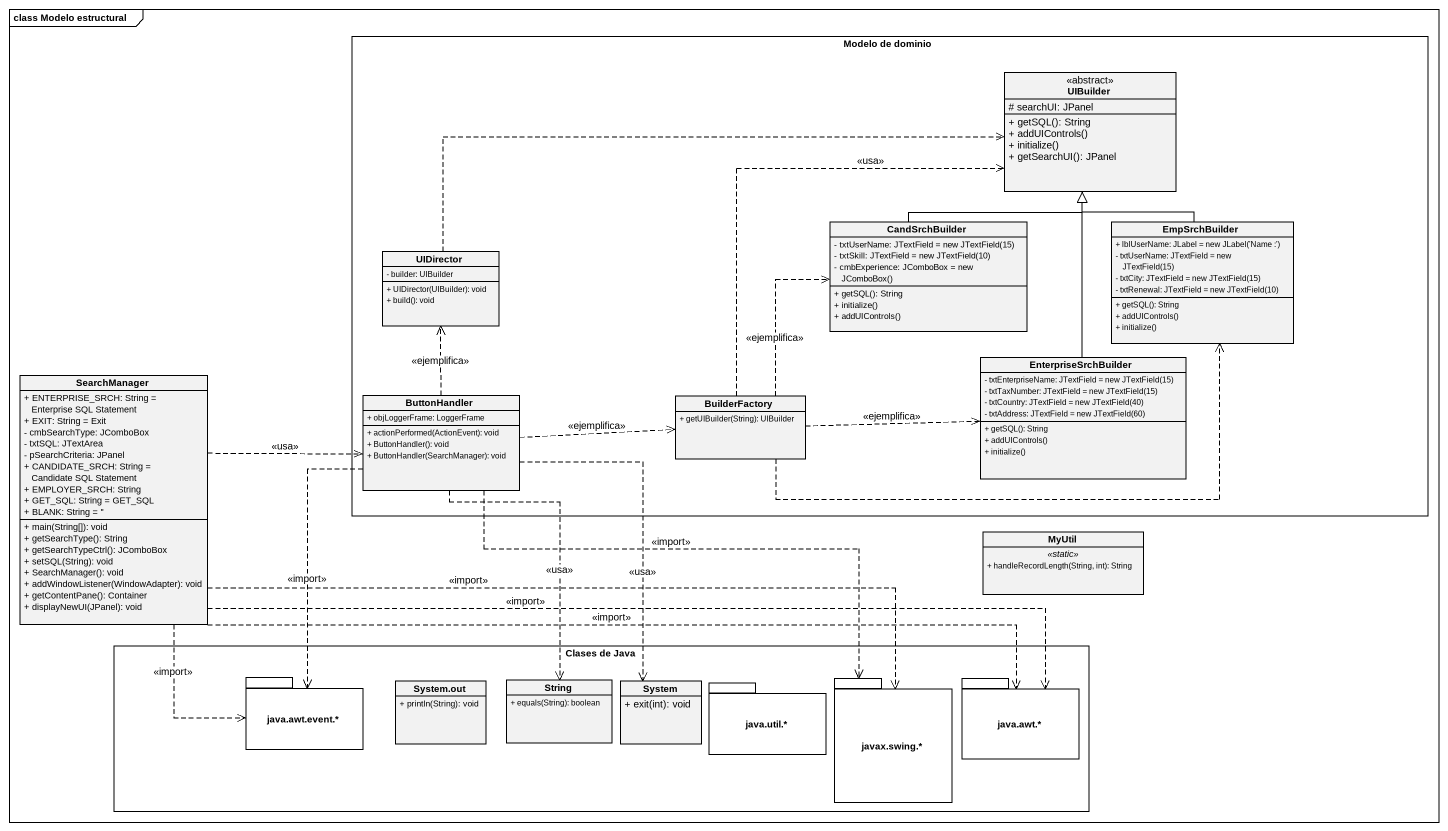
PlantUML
@startuml
mainframe class Modelo estructural
hide circle
hide empty members
skinparam classAttributeIconSize 0
rectangle "Modelo de dominio" as Modelo_de_dominio {
  class UIBuilder <<abstract>> {
    # searchUI: JPanel
    + getSQL(): String
    + addUIControls()
    + initialize()
    + getSearchUI(): JPanel
  }
  class UIDirector {
    - builder: UIBuilder
    + UIDirector(UIBuilder): void
    + build(): void
  }
  class CandSrchBuilder {
    {field} - txtUserName: JTextField = new JTextField(15)
    {field} - txtSkill: JTextField = new JTextField(10)
    {field} - cmbExperience: JComboBox = new JComboBox()
    + getSQL(): String
    + initialize()
    + addUIControls()
  }
  class EmpSrchBuilder {
    {field} + lblUserName: JLabel = new JLabel('Name :')
    {field} - txtUserName: JTextField = new JTextField(15)
    {field} - txtCity: JTextField = new JTextField(15)
    {field} - txtRenewal: JTextField = new JTextField(10)
    + getSQL(): String
    + addUIControls()
    + initialize()
  }
  class EnterpriseSrchBuilder {
    {field} - txtEnterpriseName: JTextField = new JTextField(15)
    {field} - txtTaxNumber: JTextField = new JTextField(15)
    {field} - txtCountry: JTextField = new JTextField(40)
    {field} - txtAddress: JTextField = new JTextField(60)
    + getSQL(): String
    + addUIControls()
    + initialize()
  }
  class ButtonHandler {
    + objLoggerFrame: LoggerFrame
    + actionPerformed(ActionEvent): void
    + ButtonHandler(): void
    + ButtonHandler(SearchManager): void
  }
  class BuilderFactory {
    + getUIBuilder(String): UIBuilder
  }
}
class SearchManager {
  + ENTERPRISE_SRCH: String = Enterprise SQL Statement
  + EXIT: String = Exit
  - cmbSearchType: JComboBox
  - txtSQL: JTextArea
  - pSearchCriteria: JPanel
  + CANDIDATE_SRCH: String = Candidate SQL Statement
  + EMPLOYER_SRCH: String
  + GET_SQL: String = GET_SQL
  + BLANK: String = ''
  + main(String[]): void
  + getSearchType(): String
  + getSearchTypeCtrl(): JComboBox
  + setSQL(String): void
  + SearchManager(): void
  + addWindowListener(WindowAdapter): void
  + getContentPane(): Container
  + displayNewUI(JPanel): void
}
class MyUtil {
  .. <<static>> ..
  + handleRecordLength(String, int): String
}
rectangle "Clases de Java" as Clases_de_Java {
  package "java.awt.event.*" as java_awt_event {
  }
  class "System.out" as System_out {
    + println(String): void
  }
  class String {
    + equals(String): boolean
  }
  class System {
    + exit(int): void
  }
  package "java.util.*" as java_util {
  }
  package "javax.swing.*" as javax_swing {
  }
  package "java.awt.*" as java_awt {
  }
}
UIDirector .right.> UIBuilder
CandSrchBuilder -up-|> UIBuilder
EmpSrchBuilder -up-|> UIBuilder
SearchManager .right.> ButtonHandler : <<usa>>
SearchManager ..> java_awt_event : <<import>>
SearchManager .right.> javax_swing : <<import>>
SearchManager .right.> java_awt : <<import>>
SearchManager .right.> java_awt : <<import>>
EnterpriseSrchBuilder -up-|> UIBuilder
ButtonHandler .up.> UIDirector : <<ejemplifica>>
ButtonHandler .right.> BuilderFactory : <<ejemplifica>>
ButtonHandler ..> java_awt_event : <<import>>
ButtonHandler ..> String : <<usa>>
ButtonHandler ..> System : <<usa>>
ButtonHandler ..> javax_swing : <<import>>
BuilderFactory .up.> UIBuilder : <<usa>>
BuilderFactory .up.> CandSrchBuilder : <<ejemplifica>>
BuilderFactory .right.> EmpSrchBuilder
BuilderFactory .right.> EnterpriseSrchBuilder : <<ejemplifica>>
@enduml
